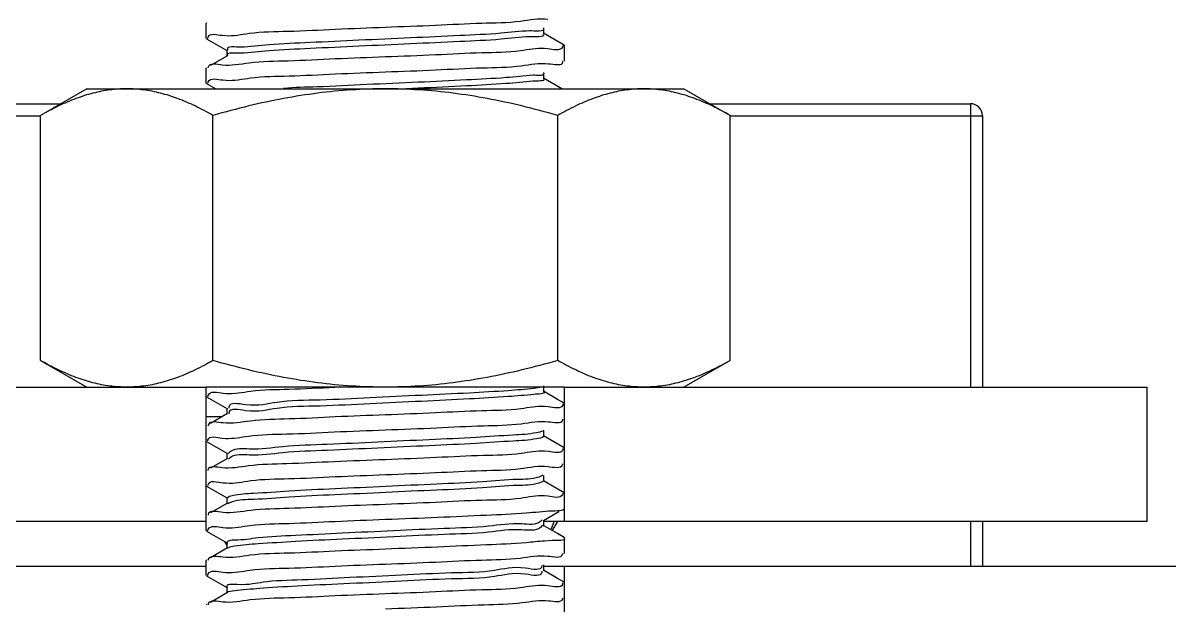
# Model space of a CAD drawing. Extents: x 552102 to 973302, y -80747 to 40012826.
# Drawn here: x 609495 to 609760.3, y 211411.5 to 211546.4 of the extents above; entities that cross this region are included whole.
import ezdxf

# ---------------------------------------------------------------- set-up
doc = ezdxf.new("R2010")
doc.units = 0
doc.header["$LTSCALE"] = 1000
doc.header["$MEASUREMENT"] = 0
doc.layers.add('02___PRT_ALL_AXES', color=7, linetype='Continuous')

msp = doc.modelspace()

# ---------------------------------------------------------------- linework, layer by layer
at = {"color": 133, "linetype": 'Continuous'}
for p, q in [((609537.51, 211546.35), (609537.41, 211546.24)), ((609620.26, 211541.17), (609615.46, 211543.95)), ((609615.57, 211543.82), (609615.57, 211545.2)), ((609537.51, 211542.67), (609537.41, 211542.78)), ((609537.51, 211542.67), (609542.31, 211539.89)), ((609537.8, 211542.77), (609537.85, 211543.08)), ((609541.1, 211543.48), (609541.93, 211543.41)), ((609619.96, 211541.1), (609619.87, 211540.76)), ((609620.26, 211541.17), (609620.36, 211541.05)), ((609542.31, 211538.76), (609538.38, 211536.49)), ((609542.2, 211540.02), (609542.2, 211538.63)), ((609616.52, 211540.34), (609615.74, 211540.41)), ((609537.51, 211535.98), (609537.41, 211535.87)), ((609620.26, 211537.48), (609620.36, 211537.6)), ((609541.28, 211533.13), (609542.04, 211533.06)), ((609619.78, 211531.08), (609615.46, 211533.58)), ((609615.57, 211533.45), (609615.57, 211534.83)), ((609537.51, 211532.3), (609537.41, 211532.41)), ((609537.51, 211532.3), (609539.62, 211531.08)), ((609537.83, 211532.37), (609537.9, 211532.7)), ((609614.66, 211461.87), (609613.28, 211461.67)), ((609615.57, 211460.87), (609615.57, 211462.26)), ((609537.51, 211459.72), (609542.31, 211456.94)), ((609537.84, 211459.8), (609537.89, 211460.09)), ((609541.32, 211460.56), (609542.04, 211460.49)), ((609618.71, 211459.12), (609615.46, 211461)), ((609620.26, 211458.22), (609618.71, 211459.12)), ((609542.2, 211457.07), (609542.2, 211455.69)), ((609616.61, 211457.4), (609615.74, 211457.48)), ((609619.96, 211458.06), (609619.96, 211457.84)), ((609542.31, 211455.82), (609538.38, 211453.54)), ((609542.68, 211455.93), (609542.67, 211455.81)), ((609537.89, 211453.18), (609537.85, 211452.99)), ((609615.57, 211450.51), (609615.57, 211451.89)), ((609537.51, 211449.36), (609542.31, 211446.58)), ((609537.8, 211449.48), (609537.81, 211449.7)), ((609537.81, 211449.7), (609537.82, 211449.76)), ((609541.05, 211450.17), (609541.93, 211450.09)), ((609620.26, 211447.86), (609615.46, 211450.64)), ((609542.31, 211445.45), (609538.38, 211443.18)), ((609542.2, 211446.71), (609542.2, 211445.32)), ((609542.73, 211445.44), (609542.69, 211445.4)), ((609616.66, 211447.04), (609615.74, 211447.12)), ((609619.96, 211447.72), (609619.95, 211447.46)), ((609542.69, 211445.4), (609542.54, 211445.25)), ((609615.36, 211441.54), (609614.38, 211441.1)), ((609620.26, 211437.49), (609615.46, 211440.27)), ((609615.57, 211440.14), (609615.57, 211441.52)), ((609537.51, 211438.99), (609542.31, 211436.21)), ((609537.84, 211439.13), (609537.85, 211439.38)), ((609541.31, 211439.82), (609542.04, 211439.75)), ((609542.31, 211435.08), (609538.38, 211432.81)), ((609542.2, 211436.34), (609542.2, 211434.95)), ((609542.57, 211435.04), (609542.4, 211434.95)), ((609542.63, 211435.07), (609542.57, 211435.04)), ((609616.54, 211436.66), (609615.74, 211436.74)), ((609619.97, 211437.4), (609619.9, 211437.08)), ((609615.46, 211431.02), (609619.05, 211433.11)), ((609614.89, 211430.89), (609614.8, 211430.81)), ((609615.28, 211429.94), (609614.8, 211429.43)), ((609615.21, 211431.22), (609614.89, 211430.89)), ((609618.71, 211428.01), (609615.46, 211429.9)), ((609615.57, 211429.77), (609615.57, 211431.15)), ((609537.51, 211428.62), (609537.41, 211428.73)), ((609537.51, 211428.62), (609542.31, 211425.84)), ((609537.82, 211428.69), (609537.9, 211429.02)), ((609541.25, 211429.45), (609542.04, 211429.37)), ((609620.26, 211427.12), (609618.71, 211428.01)), ((609620.26, 211427.12), (609620.36, 211427.01)), ((609542.31, 211424.72), (609538.38, 211422.44)), ((609541.65, 211426.22), (609542.2, 211425.27)), ((609542.2, 211425.97), (609542.2, 211424.59)), ((609542.49, 211424.74), (609542.34, 211424.67)), ((609617.53, 211426.39), (609615.75, 211426.29)), ((609537.51, 211421.94), (609537.41, 211421.82)), ((609620.26, 211423.44), (609620.36, 211423.55)), ((609541.23, 211419.08), (609542.03, 211419)), ((609615.11, 211419.34), (609615.12, 211419.15)), ((609615.12, 211420.63), (609615.12, 211420.53)), ((609618.71, 211417.65), (609615.46, 211419.53)), ((609615.57, 211419.4), (609615.57, 211420.79)), ((609537.51, 211418.25), (609537.41, 211418.37)), ((609537.51, 211418.25), (609542.31, 211415.47)), ((609537.81, 211418.34), (609537.87, 211418.66)), ((609620.26, 211416.75), (609618.71, 211417.65)), ((609619.93, 211416.6), (609619.93, 211416.37)), ((609542.31, 211414.35), (609538.38, 211412.07)), ((609542.2, 211415.6), (609542.2, 211414.22)), ((609542.51, 211414.49), (609542.28, 211414.4)), ((609616.47, 211415.92), (609615.74, 211415.99)), ((609537.51, 211411.57), (609537.41, 211411.45))]:
    msp.add_line(p, q, dxfattribs=at)
at = {"color": 241, "linetype": 'Continuous'}
for p, q in [((609443.41, 211527.62), (609503.78, 211527.62)), ((609653.99, 211527.62), (609714.36, 211527.62)), ((609714.36, 211527.62), (609714.36, 211461.96)), ((609440.65, 211524.86), (609499.07, 211524.86)), ((609658.7, 211524.86), (609717.13, 211524.86)), ((609717.13, 211524.86), (609717.13, 211461.96)), ((609714.36, 211430.85), (609714.36, 211420.49)), ((609717.13, 211430.85), (609717.13, 211420.49))]:
    msp.add_line(p, q, dxfattribs=at)
at = {"color": 5, "linetype": 'Continuous'}
for p, q in [((609385.35, 211461.96), (609537.41, 211461.96)), ((609537.41, 211430.85), (609537.41, 211461.96)), ((609620.36, 211430.85), (609620.36, 211461.96)), ((609620.36, 211461.96), (609755.14, 211461.96)), ((609755.14, 211461.96), (609755.14, 211430.85)), ((609537.41, 211430.85), (609399.17, 211430.85)), ((609755.14, 211430.85), (609615.57, 211430.85)), ((609419.91, 211420.49), (609537.41, 211420.49)), ((609615.46, 211420.49), (609765.51, 211420.49)), ((609620.36, 211244.23), (609620.36, 211420.49))]:
    msp.add_line(p, q, dxfattribs=at)
at = {"color": 241, "linetype": 'Continuous'}
msp.add_arc((609714.36, 211524.86), 2.76, 0, 90, dxfattribs=at)
at = {"color": 133, "linetype": 'Continuous'}
msp.add_arc((609578.89, 211444.68), 41.47, 337.6027, 340.489, dxfattribs=at)
for points, start_tangent, end_tangent in [([(609578.89, 211545.37), (609590.52, 211545.84), (609601.22, 211546.31), (609610.15, 211546.78), (609616.52, 211547.25)], (0.999209, 0.039757), (0.992166, -0.124929)), ([(609537.85, 211543.08), (609541.1, 211543.48)], (0.290194, 0.956968), (0.992616, -0.121299)), ([(609541.93, 211543.41), (609547.35, 211543.95), (609556.39, 211544.43), (609567.3, 211544.91), (609578.89, 211545.37)], (0.997976, -0.063595), (0.999209, 0.039757)), ([(609612.29, 211544.5), (609605.62, 211543.96), (609596.1, 211543.42), (609584.74, 211542.87), (609572.76, 211542.33), (609561.44, 211541.79), (609551.97, 211541.25), (609545.37, 211540.71)], (-0.999823, -0.018835), (-0.999506, -0.031437)), ([(609615.4, 211545.03), (609612.29, 211544.5)], (0.577581, -0.816333), (-0.999823, -0.018835)), ([(609615.38, 211543.67), (609615.39, 211543.66), (609612.29, 211543.12)], (0.625749, -0.780025), (-0.999823, -0.018835)), ([(609545.37, 211540.71), (609542.35, 211540.17), (609542.36, 211540.15)], (-0.999506, -0.031437), (0.647313, -0.762225)), ([(609612.29, 211543.12), (609605.62, 211542.57), (609596.1, 211542.03), (609584.74, 211541.49), (609572.76, 211540.95), (609561.44, 211540.41), (609551.97, 211539.87), (609545.37, 211539.33)], (-0.999823, -0.018835), (-0.999506, -0.031437)), ([(609578.89, 211538.46), (609567.3, 211538), (609556.39, 211537.52), (609547.35, 211537.04), (609541.1, 211536.57)], (-0.999209, -0.039757), (-0.992616, 0.121299)), ([(609545.37, 211539.33), (609542.35, 211538.79)], (-0.999506, -0.031437), (0.600429, -0.799678)), ([(609615.74, 211540.41), (609610.15, 211539.87), (609601.22, 211539.4), (609590.52, 211538.93), (609578.89, 211538.46)], (-0.997712, 0.067603), (-0.999209, -0.039757)), ([(609619.87, 211540.76), (609616.52, 211540.34)], (-0.385663, -0.92264), (-0.992166, 0.124929)), ([(609541.1, 211536.57), (609537.83, 211536.1), (609537.81, 211535.96)], (-0.992616, 0.121299), (-0.09388, -0.995583)), ([(609578.89, 211535.01), (609590.49, 211535.47), (609601.3, 211535.95), (609610.34, 211536.43), (609616.67, 211536.9)], (0.999209, 0.039757), (0.993992, -0.109456)), ([(609616.67, 211536.9), (609619.98, 211537.37), (609619.97, 211537.46)], (0.993992, -0.109456), (-0.072547, 0.997365)), ([(609537.9, 211532.7), (609541.28, 211533.13)], (0.347372, 0.937727), (0.99215, -0.125051)), ([(609542.04, 211533.06), (609547.65, 211533.6), (609556.58, 211534.07), (609567.26, 211534.54), (609578.89, 211535.01)], (0.997508, -0.07056), (0.999209, 0.039757)), ([(609613, 211534.21), (609606.84, 211533.67), (609597.69, 211533.13), (609586.54, 211532.59), (609574.57, 211532.05), (609563.07, 211531.51), (609555.31, 211531.19)], (-0.995636, -0.093325), (-0.996605, -0.082328)), ([(609615.54, 211534.7), (609613, 211534.21)], (-0.025041, -0.999686), (-0.995636, -0.093325)), ([(609615.51, 211533.39), (609615.53, 211533.37), (609613, 211532.83)], (0.683412, -0.730033), (-0.995636, -0.093325)), ([(609613, 211532.83), (609606.84, 211532.29), (609597.69, 211531.75), (609586.54, 211531.21), (609583.73, 211531.08)], (-0.995636, -0.093325), (-0.999057, -0.043413)), ([(609542.04, 211460.49), (609547.69, 211461.03), (609556.61, 211461.49), (609567.2, 211461.96)], (0.997293, -0.07353), (0.998866, 0.04761)), ([(609613.28, 211461.67), (609607.33, 211461.13), (609598.35, 211460.59), (609587.29, 211460.05), (609575.34, 211459.51), (609563.76, 211458.96), (609553.8, 211458.42), (609546.52, 211457.88), (609542.68, 211457.34), (609542.67, 211457.09)], (-0.992568, -0.121692), (0.038361, -0.999264)), ([(609537.89, 211460.09), (609541.32, 211460.56)], (0.304497, 0.952513), (0.992134, -0.125182)), ([(609613.28, 211460.29), (609607.33, 211459.75), (609598.35, 211459.21), (609587.29, 211458.66), (609575.34, 211458.12), (609563.76, 211457.58), (609553.8, 211457.04), (609546.52, 211456.5), (609542.68, 211455.96)], (-0.992568, -0.121692), (-0.144932, -0.989442)), ([(609615.54, 211460.85), (609615.56, 211460.83), (609613.28, 211460.29)], (0.615442, -0.788182), (-0.992568, -0.121692)), ([(609615.74, 211457.48), (609610.25, 211456.93), (609601.23, 211456.46), (609590.48, 211455.99), (609578.89, 211455.52)], (-0.998228, 0.059513), (-0.999209, -0.039757)), ([(609619.96, 211457.84), (609616.61, 211457.4)], (-0.097313, -0.995254), (-0.993626, 0.11273)), ([(609541.32, 211453.65), (609537.89, 211453.18)], (-0.992134, 0.125182), (-0.304497, -0.952513)), ([(609578.89, 211455.52), (609567.28, 211455.05), (609556.61, 211454.58), (609547.69, 211454.11), (609541.32, 211453.65)], (-0.999209, -0.039757), (-0.992134, 0.125182)), ([(609542.68, 211455.96), (609542.68, 211455.93)], (-0.144932, -0.989442), (-0.122782, -0.992434)), ([(609578.89, 211452.06), (609590.72, 211452.54), (609601.57, 211453.02), (609610.36, 211453.48), (609616.66, 211453.95)], (0.999209, 0.039757), (0.993106, -0.117217)), ([(609616.66, 211453.95), (609619.96, 211454.42), (609619.97, 211454.55)], (0.993106, -0.117217), (0.018517, 0.999829)), ([(609537.82, 211449.76), (609541.05, 211450.17)], (0.222816, 0.97486), (0.993171, -0.116672)), ([(609541.93, 211450.09), (609547.18, 211450.63), (609556.02, 211451.1), (609567.02, 211451.58), (609578.89, 211452.06)], (0.998393, -0.056676), (0.999209, 0.039757)), ([(609613.87, 211451.39), (609608.45, 211450.84), (609599.88, 211450.3), (609589.06, 211449.76), (609577.16, 211449.22), (609565.45, 211448.68), (609555.17, 211448.14), (609547.42, 211447.6), (609543.02, 211447.05), (609542.47, 211446.54)], (-0.979662, -0.200653), (-0.544306, -0.838887)), ([(609615.43, 211451.82), (609613.87, 211451.39)], (-0.883537, -0.468362), (-0.979662, -0.200653)), ([(609613.87, 211450), (609608.45, 211449.46), (609599.88, 211448.92), (609589.06, 211448.38), (609577.16, 211447.84), (609565.45, 211447.3), (609555.17, 211446.75), (609547.42, 211446.21), (609543.02, 211445.67), (609542.73, 211445.44)], (-0.979662, -0.200653), (-0.747287, -0.664501)), ([(609615.55, 211450.52), (609613.87, 211450)], (-0.579364, -0.815069), (-0.979662, -0.200653)), ([(609615.74, 211447.12), (609610.36, 211446.57), (609601.57, 211446.1), (609590.72, 211445.63), (609578.89, 211445.15)], (-0.998378, 0.056938), (-0.999209, -0.039757)), ([(609619.95, 211447.46), (609616.66, 211447.04)], (-0.19472, -0.980859), (-0.993106, 0.117217)), ([(609541.05, 211443.25), (609537.81, 211442.79), (609537.8, 211442.66)], (-0.993171, 0.116672), (-0.033528, -0.999438)), ([(609578.89, 211445.15), (609567.02, 211444.67), (609556.02, 211444.19), (609547.18, 211443.71), (609541.05, 211443.25)], (-0.999209, -0.039757), (-0.993171, 0.116672)), ([(609578.89, 211441.69), (609590.53, 211442.16), (609601.24, 211442.63), (609610.17, 211443.1), (609616.54, 211443.57)], (0.999209, 0.039757), (0.992229, -0.124424)), ([(609616.54, 211443.57), (609619.92, 211444.05), (609619.96, 211444.22)], (0.992229, -0.124424), (0.149739, 0.988725)), ([(609537.85, 211439.38), (609541.31, 211439.82)], (0.1362, 0.990681), (0.993091, -0.117348)), ([(609542.04, 211439.75), (609547.71, 211440.29), (609556.55, 211440.76), (609567.25, 211441.22), (609578.89, 211441.69)], (0.997429, -0.071664), (0.999209, 0.039757)), ([(609614.38, 211441.1), (609609.5, 211440.56), (609601.35, 211440.02), (609590.81, 211439.48), (609578.99, 211438.93), (609567.17, 211438.39), (609556.59, 211437.85), (609548.39, 211437.31), (609543.45, 211436.77), (609542.3, 211436.25)], (-0.943036, -0.332691), (-0.686532, -0.7271)), ([(609615.46, 211440.24), (609614.38, 211439.72)], (-0.681288, -0.732015), (-0.943036, -0.332691)), ([(609614.38, 211439.72), (609609.5, 211439.18), (609601.35, 211438.63), (609590.81, 211438.09), (609578.99, 211437.55), (609567.17, 211437.01), (609556.59, 211436.47), (609548.39, 211435.93), (609543.45, 211435.39), (609542.63, 211435.07)], (-0.943036, -0.332691), (-0.902825, -0.430008)), ([(609615.74, 211436.74), (609610.17, 211436.19), (609601.24, 211435.72), (609590.53, 211435.25), (609578.89, 211434.78)], (-0.997749, 0.067056), (-0.999209, -0.039757)), ([(609619.9, 211437.08), (609616.54, 211436.66)], (-0.340121, -0.940382), (-0.992229, 0.124424)), ([(609541.31, 211432.91), (609537.84, 211432.43), (609537.84, 211432.31)], (-0.993091, 0.117348), (0.010841, -0.999941)), ([(609578.89, 211434.78), (609567.25, 211434.31), (609556.55, 211433.84), (609547.71, 211433.38), (609541.31, 211432.91)], (-0.999209, -0.039757), (-0.993091, 0.117348)), ([(609578.89, 211431.33), (609591.02, 211431.82), (609602.3, 211432.32), (609611.46, 211432.82), (609617.53, 211433.31)], (0.999209, 0.039757), (0.99897, 0.045383)), ([(609617.53, 211433.31), (609619.88, 211433.49)], (0.99897, 0.045383), (0.978858, 0.204543)), ([(609619.88, 211433.49), (609620.25, 211433.8)], (0.978858, 0.204543), (-0.640554, 0.767913)), ([(609537.9, 211429.02), (609541.25, 211429.45)], (0.367437, 0.930048), (0.992166, -0.124924)), ([(609542.04, 211429.37), (609547.61, 211429.92), (609556.55, 211430.39), (609567.25, 211430.86), (609578.89, 211431.33)], (0.997697, -0.067823), (0.999209, 0.039757)), ([(609614.8, 211430.81), (609610.47, 211430.27), (609602.77, 211429.73), (609592.52, 211429.19), (609580.82, 211428.65), (609568.91, 211428.11), (609558.07, 211427.57), (609549.45, 211427.02), (609543.97, 211426.48), (609542.22, 211425.96)], (-0.780294, -0.625413), (-0.512037, -0.858963)), ([(609614.8, 211429.43), (609610.47, 211428.89), (609602.77, 211428.35), (609592.52, 211427.81), (609580.82, 211427.27), (609568.91, 211426.72), (609558.07, 211426.18), (609549.45, 211425.64), (609543.97, 211425.1), (609542.49, 211424.74)], (-0.780294, -0.625413), (-0.936175, -0.351533)), ([(609620.24, 211426.9), (609620.25, 211426.89), (609617.53, 211426.39)], (0.679924, -0.733283), (-0.99897, -0.045383)), ([(609578.89, 211424.41), (609567.25, 211423.94), (609556.55, 211423.48), (609547.61, 211423), (609541.25, 211422.54)], (-0.999209, -0.039757), (-0.992166, 0.124924)), ([(609615.75, 211426.29), (609611.46, 211425.9), (609602.3, 211425.4), (609591.02, 211424.9), (609578.89, 211424.41)], (-0.99776, -0.066903), (-0.999209, -0.039757)), ([(609541.25, 211422.54), (609537.89, 211422.07), (609537.83, 211421.88)], (-0.992166, 0.124924), (-0.180717, -0.983535)), ([(609578.89, 211420.96), (609590.52, 211421.43), (609601.21, 211421.9), (609610.07, 211422.36), (609616.47, 211422.83)], (0.999209, 0.039757), (0.993164, -0.116727)), ([(609616.47, 211422.83), (609619.93, 211423.31), (609619.94, 211423.43)], (0.993164, -0.116727), (-0.018442, 0.99983)), ([(609537.87, 211418.66), (609541.23, 211419.08)], (0.332518, 0.943097), (0.992252, -0.124241)), ([(609615.12, 211420.53), (609611.36, 211419.99), (609604.13, 211419.45), (609594.2, 211418.9), (609582.64, 211418.36), (609570.69, 211417.82), (609559.6, 211417.28), (609550.58, 211416.74), (609544.57, 211416.2), (609542.22, 211415.66), (609542.24, 211415.63)], (-0.026731, -0.999643), (0.645817, -0.763493)), ([(609542.03, 211419), (609547.59, 211419.55), (609556.53, 211420.02), (609567.24, 211420.49), (609578.89, 211420.96)], (0.99777, -0.066741), (0.999209, 0.039757)), ([(609615.12, 211419.15), (609611.36, 211418.6), (609604.13, 211418.06), (609594.2, 211417.52), (609582.64, 211416.98), (609570.69, 211416.44), (609559.6, 211415.9), (609550.58, 211415.36), (609544.57, 211414.81)], (-0.026731, -0.999643), (-0.993507, -0.11377)), ([(609619.93, 211416.37), (609616.47, 211415.92)], (-0.126707, -0.99194), (-0.993164, 0.116727)), ([(609578.89, 211414.05), (609567.24, 211413.58), (609556.53, 211413.11), (609547.59, 211412.64), (609541.23, 211412.17)], (-0.999209, -0.039757), (-0.992252, 0.124241)), ([(609544.57, 211414.81), (609542.51, 211414.49)], (-0.993507, -0.11377), (-0.956338, -0.292262)), ([(609615.74, 211415.99), (609610.07, 211415.45), (609601.21, 211414.98), (609590.52, 211414.52), (609578.89, 211414.05)], (-0.997478, 0.070973), (-0.999209, -0.039757)), ([(609541.23, 211412.17), (609537.85, 211411.69), (609537.82, 211411.52)], (-0.992252, 0.124241), (-0.142417, -0.989807)), ([(609578.89, 211410.59), (609590.76, 211411.07), (609601.74, 211411.55), (609610.57, 211412.02), (609616.71, 211412.48)], (0.999209, 0.039757), (0.99303, -0.117863))]:
    msp.add_spline(points, degree=3, dxfattribs=dict(at, start_tangent=start_tangent, end_tangent=end_tangent))
at = {"color": 5, "linetype": 'Continuous', "start_tangent": (0.99303, -0.117863), "end_tangent": (0.049828, 0.998758)}
msp.add_spline([(609616.71, 211412.48), (609619.96, 211412.95), (609619.97, 211413.08)], degree=3, dxfattribs=at)
at = {"layer": '02___PRT_ALL_AXES', "color": 133, "linetype": 'Continuous'}
for p, q in [((609537.41, 211542.78), (609537.41, 211546.24)), ((609620.36, 211537.6), (609620.36, 211541.05)), ((609537.41, 211532.41), (609537.41, 211535.87)), ((609620.36, 211461.96), (609537.41, 211461.96)), ((609540.98, 211455.05), (609537.41, 211455.05)), ((609537.41, 211428.73), (609537.41, 211430.85)), ((609617.54, 211428.69), (609618.79, 211430.85)), ((609620.36, 211423.55), (609620.36, 211427.01)), ((609537.41, 211418.37), (609537.41, 211421.82))]:
    msp.add_line(p, q, dxfattribs=at)
at = {"layer": '02___PRT_ALL_AXES', "color": 7, "linetype": 'Continuous'}
for p, q in [((609509.77, 211531.08), (609499.07, 211524.9)), ((609509.77, 211531.08), (609648.01, 211531.08)), ((609648.01, 211531.08), (609658.7, 211524.9)), ((609499.07, 211468.13), (609499.07, 211524.9)), ((609538.98, 211468.13), (609538.98, 211524.9)), ((609618.79, 211468.13), (609618.79, 211524.9)), ((609658.7, 211468.13), (609658.7, 211524.9)), ((609499.07, 211468.13), (609509.77, 211461.96)), ((609658.7, 211468.13), (609648.01, 211461.96))]:
    msp.add_line(p, q, dxfattribs=at)
for points, start_tangent, end_tangent in [([(609519.03, 211531.08), (609515.11, 211530.82), (609511.19, 211530.07), (609507.25, 211528.82), (609503.23, 211527.11), (609499.07, 211524.9)], (-1, 0), (-0.866025, -0.5)), ([(609538.98, 211524.9), (609534.82, 211527.11), (609530.8, 211528.82), (609526.86, 211530.07), (609522.94, 211530.82), (609519.03, 211531.08)], (-0.866025, 0.5), (-1, 0.000001)), ([(609578.89, 211531.08), (609571.05, 211530.82), (609563.21, 211530.07), (609555.33, 211528.82), (609547.3, 211527.11), (609538.98, 211524.9)], (-1, 0), (-0.960769, -0.27735)), ([(609618.79, 211524.9), (609610.47, 211527.11), (609602.44, 211528.82), (609594.56, 211530.07), (609586.72, 211530.82), (609578.89, 211531.08)], (-0.960769, 0.27735), (-1, 0.000001)), ([(609638.75, 211531.08), (609634.83, 211530.82), (609630.91, 211530.07), (609626.97, 211528.82), (609622.95, 211527.11), (609618.79, 211524.9)], (-1, 0), (-0.866025, -0.5)), ([(609658.7, 211524.9), (609654.54, 211527.11), (609650.52, 211528.82), (609646.58, 211530.07), (609642.66, 211530.82), (609638.75, 211531.08)], (-0.866025, 0.5), (-1, 0.000002)), ([(609519.03, 211461.96), (609515.11, 211462.21), (609511.19, 211462.97), (609507.25, 211464.21), (609503.23, 211465.93), (609499.07, 211468.13)], (-1, 0), (-0.866025, 0.5)), ([(609538.98, 211468.13), (609534.82, 211465.93), (609530.8, 211464.21), (609526.86, 211462.97), (609522.94, 211462.21), (609519.03, 211461.96)], (-0.866025, -0.5), (-1, -0.000002)), ([(609578.89, 211461.96), (609571.05, 211462.21), (609563.21, 211462.97), (609555.33, 211464.21), (609547.3, 211465.93), (609538.98, 211468.13)], (-1, 0), (-0.960769, 0.27735)), ([(609618.79, 211468.13), (609610.47, 211465.93), (609602.44, 211464.21), (609594.56, 211462.97), (609586.72, 211462.21), (609578.89, 211461.96)], (-0.960769, -0.27735), (-1, -0.000001)), ([(609638.75, 211461.96), (609634.83, 211462.21), (609630.91, 211462.97), (609626.97, 211464.21), (609622.95, 211465.93), (609618.79, 211468.13)], (-1, 0), (-0.866025, 0.5)), ([(609658.7, 211468.13), (609654.54, 211465.93), (609650.52, 211464.21), (609646.58, 211462.97), (609642.66, 211462.21), (609638.75, 211461.96)], (-0.866025, -0.5), (-1, -0.000002))]:
    msp.add_spline(points, degree=3, dxfattribs=dict(at, start_tangent=start_tangent, end_tangent=end_tangent))

doc.saveas('drawing.dxf')
